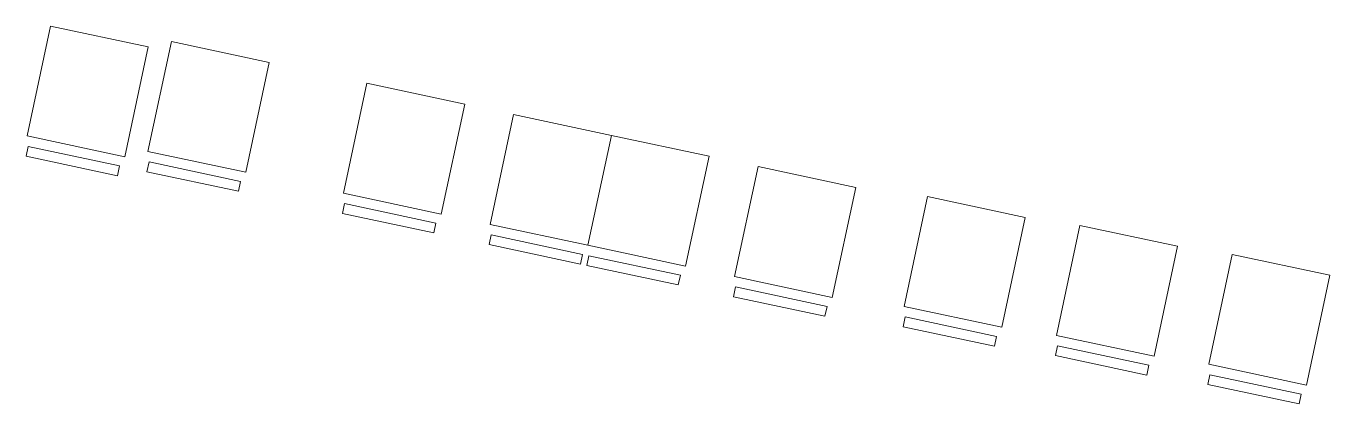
# Model space of a CAD drawing. Header units: centimetres. Extents: x 10777404 to 11746451, y 12092156 to 13482747.
# Drawn here: x 10781116 to 10781638, y 13480095 to 13480247 of the extents above.
import ezdxf

# ---------------------------------------------------------------- set-up
doc = ezdxf.new("R2010")
doc.units = ezdxf.units.CM
doc.header["$LTSCALE"] = 5
doc.layers.add('Lijnen-meubilair los', color=7, linetype='Continuous', lineweight=5, true_color=0x4c4c4c)

# ---------------------------------------------------------------- blocks, each defined once
blk = doc.blocks.new('Groep-17')
at = {"color": 255}
blk.add_wipeout([(-5228247.04, -2508999.39), (-5228286.16, -2508991.04), (-5228276.77, -2508947.03), (-5228237.65, -2508955.38)], dxfattribs=at).dxf.layer = 'Lijnen-meubilair los'
at = {"layer": 'Lijnen-meubilair los', "flags": 128}
blk.add_lwpolyline([(-5228247.04, -2508999.39), (-5228286.16, -2508991.04), (-5228276.77, -2508947.03), (-5228237.65, -2508955.38)], close=True, dxfattribs=at)
at = {"color": 255}
blk.add_wipeout([(-5228285.73, -2508995.22), (-5228249.14, -2509003.03), (-5228249.97, -2509006.94), (-5228286.56, -2508999.13)], dxfattribs=at).dxf.layer = 'Lijnen-meubilair los'
at = {"layer": 'Lijnen-meubilair los', "flags": 128}
blk.add_lwpolyline([(-5228285.73, -2508995.22), (-5228249.14, -2509003.03), (-5228249.97, -2509006.94), (-5228286.56, -2508999.13)], close=True, dxfattribs=at)
blk = doc.blocks.new('Groep-18')
at = {"color": 255}
blk.add_wipeout([(-5228188.36, -2509011.91), (-5228227.48, -2509003.56), (-5228218.09, -2508959.55), (-5228178.97, -2508967.9)], dxfattribs=at).dxf.layer = 'Lijnen-meubilair los'
at = {"layer": 'Lijnen-meubilair los', "flags": 128}
blk.add_lwpolyline([(-5228188.36, -2509011.91), (-5228227.48, -2509003.56), (-5228218.09, -2508959.55), (-5228178.97, -2508967.9)], close=True, dxfattribs=at)
at = {"color": 255}
blk.add_wipeout([(-5228227.05, -2509007.74), (-5228190.46, -2509015.55), (-5228191.29, -2509019.46), (-5228227.88, -2509011.66)], dxfattribs=at).dxf.layer = 'Lijnen-meubilair los'
at = {"layer": 'Lijnen-meubilair los', "flags": 128}
blk.add_lwpolyline([(-5228227.05, -2509007.74), (-5228190.46, -2509015.55), (-5228191.29, -2509019.46), (-5228227.88, -2509011.66)], close=True, dxfattribs=at)
blk = doc.blocks.new('Groep-19')
at = {"color": 255}
blk.add_wipeout([(-5228120.52, -2509023.89), (-5228159.64, -2509015.55), (-5228150.25, -2508971.54), (-5228111.13, -2508979.89)], dxfattribs=at).dxf.layer = 'Lijnen-meubilair los'
at = {"layer": 'Lijnen-meubilair los', "flags": 128}
blk.add_lwpolyline([(-5228120.52, -2509023.89), (-5228159.64, -2509015.55), (-5228150.25, -2508971.54), (-5228111.13, -2508979.89)], close=True, dxfattribs=at)
at = {"color": 255}
blk.add_wipeout([(-5228159.21, -2509019.73), (-5228122.62, -2509027.54), (-5228123.46, -2509031.45), (-5228160.04, -2509023.64)], dxfattribs=at).dxf.layer = 'Lijnen-meubilair los'
at = {"layer": 'Lijnen-meubilair los', "flags": 128}
blk.add_lwpolyline([(-5228159.21, -2509019.73), (-5228122.62, -2509027.54), (-5228123.46, -2509031.45), (-5228160.04, -2509023.64)], close=True, dxfattribs=at)
blk = doc.blocks.new('Groep-20')
at = {"color": 255}
blk.add_wipeout([(-5228059.59, -2509035.46), (-5228098.7, -2509027.11), (-5228089.31, -2508983.1), (-5228050.19, -2508991.45)], dxfattribs=at).dxf.layer = 'Lijnen-meubilair los'
at = {"layer": 'Lijnen-meubilair los', "flags": 128}
blk.add_lwpolyline([(-5228059.59, -2509035.46), (-5228098.7, -2509027.11), (-5228089.31, -2508983.1), (-5228050.19, -2508991.45)], close=True, dxfattribs=at)
at = {"color": 255}
blk.add_wipeout([(-5228098.27, -2509031.29), (-5228061.69, -2509039.1), (-5228062.52, -2509043.01), (-5228099.11, -2509035.2)], dxfattribs=at).dxf.layer = 'Lijnen-meubilair los'
at = {"layer": 'Lijnen-meubilair los', "flags": 128}
blk.add_lwpolyline([(-5228098.27, -2509031.29), (-5228061.69, -2509039.1), (-5228062.52, -2509043.01), (-5228099.11, -2509035.2)], close=True, dxfattribs=at)
blk = doc.blocks.new('Groep-21')
at = {"color": 255}
blk.add_wipeout([(-5228471.43, -2508955.61), (-5228510.55, -2508947.27), (-5228501.16, -2508903.26), (-5228462.04, -2508911.61)], dxfattribs=at).dxf.layer = 'Lijnen-meubilair los'
at = {"layer": 'Lijnen-meubilair los', "flags": 128}
blk.add_lwpolyline([(-5228471.43, -2508955.61), (-5228510.55, -2508947.27), (-5228501.16, -2508903.26), (-5228462.04, -2508911.61)], close=True, dxfattribs=at)
at = {"color": 255}
blk.add_wipeout([(-5228510.12, -2508951.45), (-5228473.53, -2508959.26), (-5228474.37, -2508963.17), (-5228510.96, -2508955.36)], dxfattribs=at).dxf.layer = 'Lijnen-meubilair los'
at = {"layer": 'Lijnen-meubilair los', "flags": 128}
blk.add_lwpolyline([(-5228510.12, -2508951.45), (-5228473.53, -2508959.26), (-5228474.37, -2508963.17), (-5228510.96, -2508955.36)], close=True, dxfattribs=at)
blk = doc.blocks.new('Groep-22')
at = {"color": 255}
blk.add_wipeout([(-5228423.07, -2508961.82), (-5228462.19, -2508953.47), (-5228452.8, -2508909.46), (-5228413.68, -2508917.81)], dxfattribs=at).dxf.layer = 'Lijnen-meubilair los'
at = {"layer": 'Lijnen-meubilair los', "flags": 128}
blk.add_lwpolyline([(-5228423.07, -2508961.82), (-5228462.19, -2508953.47), (-5228452.8, -2508909.46), (-5228413.68, -2508917.81)], close=True, dxfattribs=at)
at = {"color": 255}
blk.add_wipeout([(-5228461.76, -2508957.66), (-5228425.17, -2508965.46), (-5228426.01, -2508969.38), (-5228462.6, -2508961.57)], dxfattribs=at).dxf.layer = 'Lijnen-meubilair los'
at = {"layer": 'Lijnen-meubilair los', "flags": 128}
blk.add_lwpolyline([(-5228461.76, -2508957.66), (-5228425.17, -2508965.46), (-5228426.01, -2508969.38), (-5228462.6, -2508961.57)], close=True, dxfattribs=at)
blk = doc.blocks.new('Groep-23')
at = {"color": 255}
blk.add_wipeout([(-5228344.84, -2508978.52), (-5228383.95, -2508970.17), (-5228374.56, -2508926.16), (-5228335.44, -2508934.51)], dxfattribs=at).dxf.layer = 'Lijnen-meubilair los'
at = {"layer": 'Lijnen-meubilair los', "flags": 128}
blk.add_lwpolyline([(-5228344.84, -2508978.52), (-5228383.95, -2508970.17), (-5228374.56, -2508926.16), (-5228335.44, -2508934.51)], close=True, dxfattribs=at)
at = {"color": 255}
blk.add_wipeout([(-5228383.52, -2508974.35), (-5228346.94, -2508982.16), (-5228347.77, -2508986.07), (-5228384.36, -2508978.26)], dxfattribs=at).dxf.layer = 'Lijnen-meubilair los'
at = {"layer": 'Lijnen-meubilair los', "flags": 128}
blk.add_lwpolyline([(-5228383.52, -2508974.35), (-5228346.94, -2508982.16), (-5228347.77, -2508986.07), (-5228384.36, -2508978.26)], close=True, dxfattribs=at)
blk = doc.blocks.new('Groep-24')
at = {"color": 255}
blk.add_wipeout([(-5228286.16, -2508991.04), (-5228325.28, -2508982.69), (-5228315.88, -2508938.68), (-5228276.77, -2508947.03)], dxfattribs=at).dxf.layer = 'Lijnen-meubilair los'
at = {"layer": 'Lijnen-meubilair los', "flags": 128}
blk.add_lwpolyline([(-5228286.16, -2508991.04), (-5228325.28, -2508982.69), (-5228315.88, -2508938.68), (-5228276.77, -2508947.03)], close=True, dxfattribs=at)
at = {"color": 255}
blk.add_wipeout([(-5228324.85, -2508986.87), (-5228288.26, -2508994.68), (-5228289.09, -2508998.59), (-5228325.68, -2508990.79)], dxfattribs=at).dxf.layer = 'Lijnen-meubilair los'
at = {"layer": 'Lijnen-meubilair los', "flags": 128}
blk.add_lwpolyline([(-5228324.85, -2508986.87), (-5228288.26, -2508994.68), (-5228289.09, -2508998.59), (-5228325.68, -2508990.79)], close=True, dxfattribs=at)
blk = doc.blocks.new('Groep-25')
at = {"color": 255}
blk.add_wipeout([(-5227998.65, -2509047.02), (-5228037.77, -2509038.68), (-5228028.38, -2508994.67), (-5227989.26, -2509003.01)], dxfattribs=at).dxf.layer = 'Lijnen-meubilair los'
at = {"layer": 'Lijnen-meubilair los', "flags": 128}
blk.add_lwpolyline([(-5227998.65, -2509047.02), (-5228037.77, -2509038.68), (-5228028.38, -2508994.67), (-5227989.26, -2509003.01)], close=True, dxfattribs=at)
at = {"color": 255}
blk.add_wipeout([(-5228037.34, -2509042.86), (-5228000.75, -2509050.67), (-5228001.59, -2509054.58), (-5228038.17, -2509046.77)], dxfattribs=at).dxf.layer = 'Lijnen-meubilair los'
at = {"layer": 'Lijnen-meubilair los', "flags": 128}
blk.add_lwpolyline([(-5228037.34, -2509042.86), (-5228000.75, -2509050.67), (-5228001.59, -2509054.58), (-5228038.17, -2509046.77)], close=True, dxfattribs=at)

msp = doc.modelspace()

# ---------------------------------------------------------------- block references
at = {"layer": 'Lijnen-meubilair los', "color": 7}
for name in ['Groep-21', 'Groep-23', 'Groep-17', 'Groep-18', 'Groep-19', 'Groep-20', 'Groep-25']:
    msp.add_blockref(name, (16009627.33, 15989150.03), dxfattribs=at)

# ---------------------------------------------------------------- next in the draw order: block references
for name in ['Groep-22', 'Groep-24']:
    msp.add_blockref(name, (16009627.33, 15989150.03), dxfattribs=at)

doc.saveas('drawing.dxf')
